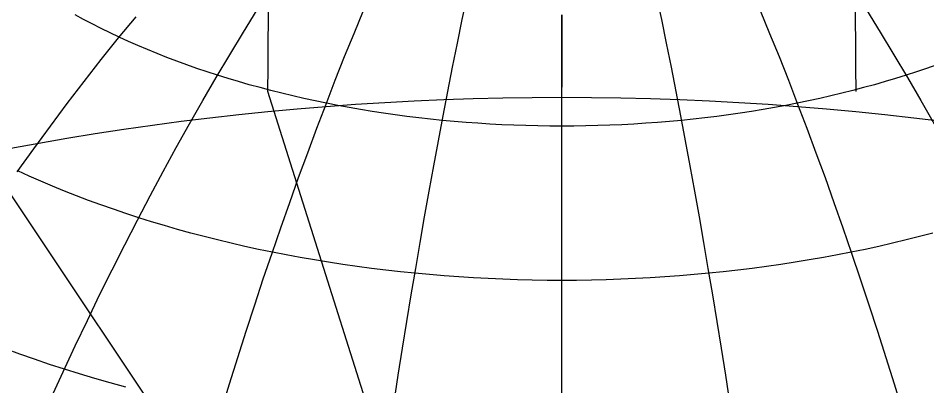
# Model space of a CAD drawing. Header units: millimetres. Extents: x -85 to 85, y -85 to 85.
# Drawn here: x -27.3 to 18.38, y 32.47 to 50.99 of the extents above; entities that cross this region are included whole.
import ezdxf

# ---------------------------------------------------------------- set-up
doc = ezdxf.new("R2010")
doc.units = ezdxf.units.MM
for name, color, linetype in [('CUT_OUTER', 1, 'Continuous'), ('ENGRAVE', 7, 'Continuous'), ('ENGRAVE_FINE', 8, 'Continuous')]:
    doc.layers.add(name, color=color, linetype=linetype)

msp = doc.modelspace()

# ---------------------------------------------------------------- linework, layer by layer
at = {"layer": 'CUT_OUTER'}
msp.add_circle((0, 0), 85, dxfattribs=at)
at = {"layer": 'ENGRAVE'}
msp.add_lwpolyline([(-27.6733, 44.4561), (-26.2664, 44.7165), (-24.8516, 44.9632), (-23.4292, 45.1963), (-21.9996, 45.4156), (-20.5634, 45.6211), (-19.1208, 45.8126), (-17.6725, 45.9902), (-16.2188, 46.1538), (-14.7601, 46.3034), (-13.2969, 46.4388), (-11.8297, 46.5601), (-10.3589, 46.6672), (-8.8849, 46.7601), (-7.4082, 46.8388), (-5.9293, 46.9032), (-4.4486, 46.9532), (-2.9665, 46.989), (-1.4835, 47.0105), (0, 47.0177), (1.4835, 47.0105), (2.9665, 46.989), (4.4486, 46.9532), (5.9293, 46.9032), (7.4082, 46.8388), (8.8849, 46.7601), (10.3589, 46.6672), (11.8297, 46.5601), (13.2969, 46.4388), (14.7601, 46.3034), (16.2188, 46.1538), (17.6725, 45.9902), (19.1208, 45.8126)], dxfattribs=at)
at = {"layer": 'ENGRAVE_FINE'}
for points in [[(14.76, -46.0803), (-14.7586, 47.3116), (-14.7527, 48.5286), (-14.7422, 49.7307), (-14.7273, 50.9177), (-14.7079, 52.0893)], [(-8.4279, 31.6943), (-8.2152, 33.0586), (-7.9999, 34.4128), (-7.7822, 35.7565), (-7.5621, 37.0893), (-7.3398, 38.4108), (-7.1152, 39.7206), (-6.8884, 41.0183), (-6.6595, 42.3035), (-6.4286, 43.5758), (-6.1957, 44.8349), (-5.961, 46.0803), (-5.7244, 47.3116), (-5.4861, 48.5286), (-5.2461, 49.7307), (-5.0046, 50.9177), (-4.7615, 52.0893)], [(4.7615, 52.0893), (5.0046, 50.9177), (5.2461, 49.7307), (5.4861, 48.5286), (5.7244, 47.3116), (5.961, 46.0803), (6.1957, 44.8349), (6.4286, 43.5758), (6.6595, 42.3035), (6.8884, 41.0183), (7.1152, 39.7206), (7.3398, 38.4108), (7.5621, 37.0893), (7.7822, 35.7565), (7.9999, 34.4128), (8.2152, 33.0586), (8.4279, 31.6943)], [(14.7079, 52.0893), (14.7273, 50.9177), (14.7422, 49.7307), (14.7527, 48.5286), (14.7586, 47.3116)], [(-25.6364, 31.9166), (-25.0409, 33.224), (-24.4378, 34.5213), (-23.8272, 35.8081), (-23.2094, 37.0839), (-22.5845, 38.3485), (-21.9527, 39.6014), (-21.3143, 40.8422), (-20.6693, 42.0706), (-20.0181, 43.2861), (-19.3607, 44.4885), (-18.6975, 45.6773), (-18.0286, 46.8522), (-17.3541, 48.0129), (-16.6744, 49.1589), (-15.9896, 50.2899), (-15.2999, 51.4056)], [(18.8296, 48.6514), (18.3207, 48.4721), (17.8062, 48.2977), (17.2863, 48.1283), (16.7611, 47.9639), (16.2309, 47.8046), (15.6956, 47.6505), (15.1556, 47.5016), (14.611, 47.3579), (14.0619, 47.2195), (13.5086, 47.0864), (12.9511, 46.9587), (12.3897, 46.8363), (11.8245, 46.7195), (11.2557, 46.608), (10.6835, 46.5021), (10.1081, 46.4018), (9.5295, 46.307), (8.9481, 46.2178), (8.3639, 46.1342), (7.7771, 46.0563), (7.1881, 45.9841), (6.5968, 45.9175), (6.0035, 45.8567), (5.4083, 45.8016), (4.8116, 45.7523), (4.2133, 45.7087), (3.6138, 45.6709), (3.0132, 45.6389), (2.4117, 45.6127), (1.8094, 45.5924), (1.2066, 45.5778), (0.6034, 45.5691), (0, 45.5662), (-0.6034, 45.5691), (-1.2066, 45.5778), (-1.8094, 45.5924), (-2.4117, 45.6127), (-3.0132, 45.6389), (-3.6138, 45.6709), (-4.2133, 45.7087), (-4.8116, 45.7523), (-5.4083, 45.8016), (-6.0035, 45.8567), (-6.5968, 45.9175), (-7.1881, 45.9841), (-7.7771, 46.0563), (-8.3639, 46.1342), (-8.9481, 46.2178), (-9.5295, 46.307), (-10.1081, 46.4018), (-10.6835, 46.5021), (-11.2557, 46.608), (-11.8245, 46.7195), (-12.3897, 46.8363), (-12.9511, 46.9587), (-13.5086, 47.0864), (-14.0619, 47.2195), (-14.611, 47.3579), (-15.1556, 47.5016), (-15.6956, 47.6505), (-16.2309, 47.8046), (-16.7611, 47.9639), (-17.2863, 48.1283), (-17.8062, 48.2977), (-18.3207, 48.4721), (-18.8296, 48.6514), (-19.3328, 48.8356), (-19.83, 49.0247), (-20.3213, 49.2185), (-20.8063, 49.417), (-21.285, 49.6202), (-21.7573, 49.828), (-22.2228, 50.0403), (-22.6817, 50.257), (-23.1336, 50.4782), (-23.5785, 50.7037), (-24.0162, 50.9334), (-24.4465, 51.1674)], [(-17.1037, 31.2665), (-16.6908, 32.6124), (-16.2729, 33.9483), (-15.85, 35.2738), (-15.4222, 36.5886), (-14.9898, 37.8923), (-14.5528, 39.1844), (-14.1113, 40.4646), (-13.6656, 41.7325), (-13.2157, 42.9876), (-12.7617, 44.2297), (-12.3039, 45.4583), (-11.8424, 46.673), (-11.3772, 47.8735), (-10.9085, 49.0595), (-10.4366, 50.2305), (-9.9614, 51.3862)], [(9.9614, 51.3862), (10.4366, 50.2305), (10.9085, 49.0595), (11.3772, 47.8735), (11.8424, 46.673), (12.3039, 45.4583), (12.7617, 44.2297), (13.2157, 42.9876), (13.6656, 41.7325), (14.1113, 40.4646), (14.5528, 39.1844), (14.9898, 37.8923), (15.4222, 36.5886), (15.85, 35.2738), (16.2729, 33.9483), (16.6908, 32.6124), (17.1037, 31.2665)], [(15.2999, 51.4056), (15.9896, 50.2899), (16.6744, 49.1589), (17.3541, 48.0129), (18.0286, 46.8522), (18.6975, 45.6773)], [(-27.3518, 43.2692), (-26.5222, 44.4254), (-25.6845, 45.5681), (-24.839, 46.697), (-23.9859, 47.8116), (-23.1255, 48.9116), (-22.258, 49.9968), (-21.3838, 51.0667)], [(0, 31.8416), (0, 33.2121), (0, 34.5726), (0, 35.9226), (0, 37.2615), (0, 38.5892), (0, 39.9051), (0, 41.2088), (0, 42.5), (0, 43.7782), (0, 45.0431), (0, 46.2943), (0, 47.5314), (0, 48.754), (0, 49.9617), (0, 51.1543)], [(0, 51.1543), (0, 49.9617), (0, 48.754), (0, 47.5314)], [(29.0676, -42.9876), (-29.0717, 44.2297)], [(18.6308, 40.1954), (17.9613, 40.0187), (17.2863, 39.8486), (16.6061, 39.685), (15.9208, 39.528), (15.2306, 39.3776), (14.5359, 39.2339), (13.8366, 39.0969), (13.1332, 38.9667), (12.4258, 38.8434), (11.7146, 38.7268), (10.9998, 38.6172), (10.2817, 38.5144), (9.5604, 38.4187), (8.8362, 38.3299), (8.1094, 38.2481), (7.38, 38.1733), (6.6485, 38.1056), (5.9149, 38.0449), (5.1794, 37.9914), (4.4425, 37.9449), (3.7041, 37.9056), (2.9647, 37.8734), (2.2243, 37.8484), (1.4832, 37.8305), (0.7417, 37.8197), (0, 37.8161), (-0.7417, 37.8197), (-1.4832, 37.8305), (-2.2243, 37.8484), (-2.9647, 37.8734), (-3.7041, 37.9056), (-4.4425, 37.9449), (-5.1794, 37.9914), (-5.9149, 38.0449), (-6.6485, 38.1056), (-7.38, 38.1733), (-8.1094, 38.2481), (-8.8362, 38.3299), (-9.5604, 38.4187), (-10.2817, 38.5144), (-10.9998, 38.6172), (-11.7146, 38.7268), (-12.4258, 38.8434), (-13.1332, 38.9667), (-13.8366, 39.0969), (-14.5359, 39.2339), (-15.2306, 39.3776), (-15.9208, 39.528), (-16.6061, 39.685), (-17.2863, 39.8486), (-17.9613, 40.0187), (-18.6308, 40.1954), (-19.2946, 40.3784), (-19.9525, 40.5679), (-20.6044, 40.7637), (-21.25, 40.9657), (-21.8891, 41.174), (-22.5216, 41.3883), (-23.1472, 41.6088), (-23.7657, 41.8353), (-24.377, 42.0677), (-24.9809, 42.3059), (-25.5771, 42.55), (-26.1656, 42.7998), (-26.7461, 43.0552), (-27.3185, 43.3162)], [(-21.9018, 32.4488), (-22.6822, 32.664), (-23.4556, 32.8867), (-24.2219, 33.1168), (-24.9809, 33.3544), (-25.7322, 33.5992), (-26.4757, 33.8512), (-27.2111, 34.1103), (-27.9383, 34.3766)]]:
    msp.add_lwpolyline(points, dxfattribs=at)

doc.saveas('drawing.dxf')
